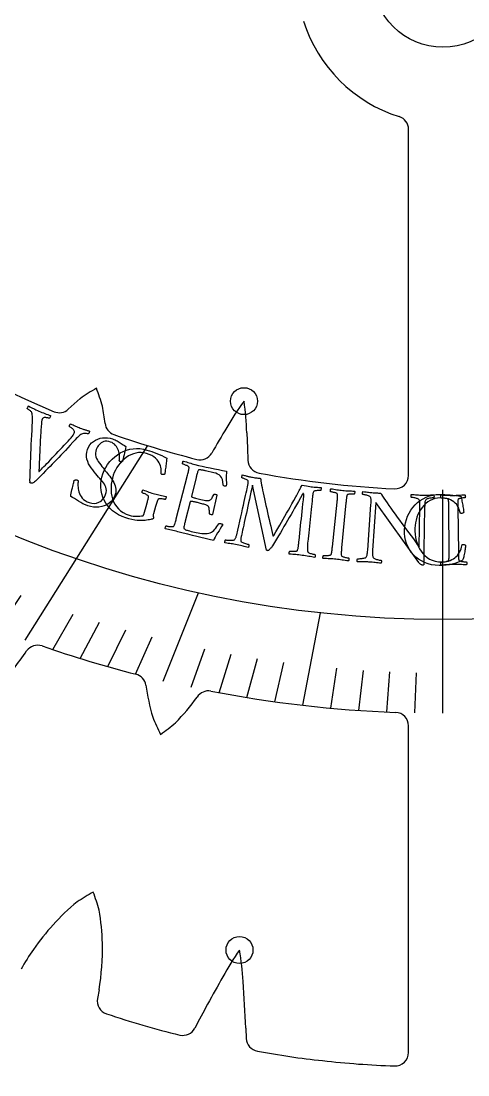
# Model space of a CAD drawing. Header units: millimetres. Extents: x -31.9 to 31.9, y -31.9 to 31.9.
# Drawn here: x -7.83 to 0.46, y -20.39 to -0.81 of the extents above; entities that cross this region are included whole.
import ezdxf

# ---------------------------------------------------------------- set-up
doc = ezdxf.new("R2010")
doc.units = ezdxf.units.MM
for name, color, linetype in [('CUT_INNER', 6, 'Continuous'), ('CUT_OUTER', 1, 'Continuous'), ('ENGRAVE', 7, 'Continuous'), ('ENGRAVE_FINE', 8, 'Continuous'), ('TEXT', 5, 'Continuous')]:
    doc.layers.add(name, color=color, linetype=linetype)

msp = doc.modelspace()

# ---------------------------------------------------------------- linework, layer by layer
at = {"layer": 'CUT_INNER'}
for points in [[(-0.638, -9.2503), (-0.638, -2.825)], [(-6.9543, -8.0223), (-6.7345, -7.8244), (-6.7304, -7.8209)], [(-3.6413, -8.4575), (-3.6284, -8.7451), (-3.6199, -8.9696)], [(-0.638, -19.9685), (-0.638, -13.9015)], [(-6.3832, -18.8082), (-6.4136, -18.9655)], [(-3.6588, -19.5151), (-3.651, -19.7073)]]:
    msp.add_lwpolyline(points, dxfattribs=at)
msp.add_circle((0, 0), 1.3, dxfattribs=at)
for centre, radius, start, end in [((-0.0001, 0), 30.3049, 123.70776, 268.30801), ((-0.0004, 9.1152), 18.6368, 191.05659, 247.21488), ((-0.0011, -0.0011), 2.7099, 197.42252, 252.57748), ((-0.888, -2.825), 0.25, 360, 72.42187), ((-4.4413, -11.1309), 4.0245, 119.64968, 124.66703), ((-9.6532, -8.8948), 3.4592, 15.54772, 21.38557), ((-7.1216, -7.8365), 0.25, 247.32422, 312.00765), ((-9.8738, -8.666), 3.6212, 6.05012, 11.11926), ((0.0327, -10.6587), 4.6521, 143.21193, 150.42937), ((-8.3, -8.5745), 4.6602, 1.43848, 8.66049), ((-6.0243, -8.2568), 0.25, 186.31623, 250.83984), ((28.068, -27.5755), 37.3944, 149.08374, 149.92586), ((-0.0251, 9.0317), 18.5498, 250.86266, 255.81835), ((-4.5082, -8.7104), 0.25, 255.76172, 329.72782), ((-3.3699, -8.9602), 0.2502, 182.16485, 260.63845), ((-0.0012, 9.1076), 18.6292, 259.45464, 267.23618), ((-0.888, -9.2503), 0.25, 267.36328, 360), ((-37.4384, 8.4794), 36.3774, 323.45251, 324.75988), ((-7.5237, -12.6553), 0.25, 70.84804, 144.60235), ((-0.0243, 9.0347), 22.6999, 250.92784, 255.52875), ((-5.7598, -13.1869), 0.25, 9.64012, 75.41016), ((-1.7343, -12.6488), 3.8115, 187.48148, 196.61562), ((-4.3534, -13.5038), 0.2502, 79.2922, 147.35857), ((-0.0023, 9.1002), 22.7688, 259.10235, 267.79582), ((-7.7039, -11.132), 3.8551, 315.28467, 324.53388), ((-0.888, -13.9015), 0.25, 360, 87.71484), ((-2.1609, -12.4893), 3.4592, 201.17272, 207.01057), ((-7.5669, -10.7748), 4.0245, 305.27468, 310.29203), ((-4.5406, -20.5096), 4.0245, 118.9982, 124.01554), ((-9.7268, -18.2143), 3.4592, 14.89624, 20.73409), ((-4.369, -20.1653), 3.8497, 129.00605, 138.14342), ((-10.1785, -18.0154), 3.857, 1.06685, 10.31163), ((-3.7784, -20.7172), 4.6578, 137.9342, 145.12254), ((-11.0299, -18.0459), 4.7088, 350.68374, 1.24474), ((-4.5606, -20.211), 3.7269, 144.6302, 151.33188), ((0.0122, -20.7633), 4.6504, 144.56061, 151.78065), ((-8.3676, -18.877), 4.6619, 2.78975, 10.00918), ((30.099, -37.9482), 39.2978, 150.44518, 151.29104), ((-38.5738, -21.1988), 34.9556, 2.76074, 4.18116), ((-6.1681, -19.0129), 0.25, 169.07056, 252.20339), ((14.3034, -29.3388), 21.3084, 151.1928, 152.55473), ((-1.1176, -4.0992), 15.9956, 251.30558, 256.3846), ((-4.828, -19.4014), 0.25, 257.28814, 332.26072), ((-3.4012, -19.6972), 0.25, 182.31555, 259.83051), ((-0.8361, -6.2568), 13.933, 259.20636, 264.23565), ((-0.439, -4.9332), 15.292, 263.25317, 268.27571), ((-0.888, -19.9685), 0.25, 267.45763, 0)]:
    msp.add_arc(centre, radius, start, end, dxfattribs=at)
at = {"layer": 'CUT_OUTER'}
msp.add_circle((0, -0.0001), 31.9, dxfattribs=at)
at = {"layer": 'ENGRAVE'}
for points in [[(-7.7541, -12.3087), (-5.4795, -8.698)], [(0, -13.6687), (0, -9.5217)], [(-5.1905, -13.0697), (-4.5399, -11.4314)], [(-2.6012, -13.5198), (-2.2711, -11.8041)]]:
    msp.add_lwpolyline(points, dxfattribs=at)
for centre, radius in [((0, 9.1156), 21.0426), ((-3.6927, -7.872), 0.25), ((-3.7765, -18.066), 0.25)]:
    msp.add_circle(centre, radius, dxfattribs=at)
at = {"layer": 'ENGRAVE_FINE'}
for points in [[(-8.2622, -12.1179), (-7.8302, -11.4843)], [(-7.2442, -12.4864), (-6.8615, -11.8269)], [(-6.7328, -12.6513), (-6.3755, -11.9799)], [(-6.2199, -12.8033), (-5.8884, -12.121)], [(-5.7058, -12.9427), (-5.4005, -12.2503)], [(-4.6742, -13.1841), (-4.4224, -12.474)], [(-4.157, -13.2863), (-3.9324, -12.5686)], [(-3.639, -13.3763), (-3.4419, -12.6518)], [(-3.1204, -13.4541), (-2.951, -12.7238)], [(-2.0815, -13.5735), (-1.9681, -12.8342)], [(-1.5614, -13.6152), (-1.4763, -12.8728)], [(-1.0411, -13.6449), (-0.9843, -12.9003)], [(-0.5206, -13.6628), (-0.4922, -12.9168)]]:
    msp.add_lwpolyline(points, dxfattribs=at)
at = {"layer": 'TEXT'}
for points in [[(-7.4997, -8.0565), (-7.4718, -8.0684), (-7.4441, -8.0798), (-7.4167, -8.0906), (-7.3896, -8.1008), (-7.3628, -8.1108), (-7.3362, -8.1207), (-7.3099, -8.1306), (-7.2838, -8.1404), (-7.2843, -8.1456), (-7.286, -8.1523), (-7.289, -8.1605), (-7.2933, -8.1702), (-7.298, -8.1793), (-7.3022, -8.1858), (-7.306, -8.1896), (-7.3092, -8.1907), (-7.314, -8.189), (-7.3214, -8.1869), (-7.3314, -8.1844), (-7.3439, -8.1815), (-7.3577, -8.1789), (-7.3716, -8.1773), (-7.3855, -8.1768), (-7.3995, -8.1774), (-7.4125, -8.18), (-7.4233, -8.1855), (-7.4321, -8.1939), (-7.4387, -8.2054), (-7.4447, -8.2249), (-7.4501, -8.254), (-7.4548, -8.2926), (-7.4589, -8.3408), (-7.4605, -8.3661), (-7.4623, -8.3952), (-7.4643, -8.4282), (-7.4664, -8.4652), (-7.4687, -8.505), (-7.4711, -8.5468), (-7.4736, -8.5906), (-7.4761, -8.6364), (-7.4787, -8.6833), (-7.481, -8.7301), (-7.4832, -8.7771), (-7.4852, -8.8241), (-7.487, -8.8702), (-7.4888, -8.9144), (-7.4906, -8.9567), (-7.4923, -8.9971), (-7.4939, -9.0348), (-7.4954, -9.0689), (-7.4967, -9.0994), (-7.4978, -9.1262), (-7.4987, -9.1484), (-7.4992, -9.1649), (-7.4995, -9.1757), (-7.4995, -9.1808), (-7.494, -9.1757), (-7.4842, -9.1662), (-7.4703, -9.1523), (-7.4521, -9.1341), (-7.4304, -9.1122), (-7.4062, -9.0875), (-7.3794, -9.0599), (-7.3499, -9.0294), (-7.3184, -8.9966), (-7.2854, -8.9622), (-7.2508, -8.926), (-7.2147, -8.8881), (-7.1778, -8.8492), (-7.1407, -8.8099), (-7.1034, -8.7703), (-7.066, -8.7303), (-7.0291, -8.6907), (-6.9934, -8.6522), (-6.9589, -8.6148), (-6.9256, -8.5785), (-6.9132, -8.5648), (-6.901, -8.5504), (-6.8892, -8.5354), (-6.8776, -8.5197), (-6.867, -8.5042), (-6.8581, -8.4896), (-6.8509, -8.476), (-6.8453, -8.4634), (-6.8414, -8.4488), (-6.8412, -8.4349), (-6.8447, -8.4216), (-6.852, -8.4091), (-6.8616, -8.3974), (-6.8721, -8.3867), (-6.8835, -8.3769), (-6.8958, -8.3682), (-6.9076, -8.3607), (-6.9175, -8.3547), (-6.9256, -8.3503), (-6.9319, -8.3474), (-6.9338, -8.3432), (-6.934, -8.3371), (-6.9324, -8.3292), (-6.929, -8.3194), (-6.9247, -8.3097), (-6.9201, -8.3022), (-6.9154, -8.2967), (-6.9104, -8.2933), (-6.8872, -8.3037), (-6.8646, -8.3139), (-6.8427, -8.3239), (-6.8215, -8.3337), (-6.8003, -8.3434), (-6.7782, -8.353), (-6.7553, -8.3625), (-6.7316, -8.3718), (-6.7121, -8.3793), (-6.6947, -8.3857), (-6.6794, -8.3913), (-6.6661, -8.3959), (-6.6539, -8.3999), (-6.6417, -8.4038), (-6.6296, -8.4075), (-6.6176, -8.411), (-6.6049, -8.4147), (-6.5909, -8.4189), (-6.5756, -8.4236), (-6.5589, -8.4288), (-6.5592, -8.434), (-6.5609, -8.4409), (-6.5639, -8.4494), (-6.5684, -8.4595), (-6.5731, -8.469), (-6.5769, -8.4756), (-6.58, -8.4793), (-6.5822, -8.4801), (-6.5895, -8.478), (-6.6008, -8.4758), (-6.616, -8.4734), (-6.6351, -8.4709), (-6.6557, -8.4698), (-6.6752, -8.4718), (-6.6938, -8.4768), (-6.7113, -8.4849), (-6.7245, -8.4934), (-6.7408, -8.5062), (-6.7602, -8.5232), (-6.7826, -8.5446), (-6.8062, -8.568), (-6.8288, -8.5911), (-6.8504, -8.6139), (-6.871, -8.6364), (-6.9188, -8.6885), (-6.9647, -8.7383), (-7.0087, -8.7858), (-7.0509, -8.8312), (-7.0918, -8.8749), (-7.1322, -8.9177), (-7.1721, -8.9596), (-7.2116, -9.0007), (-7.2511, -9.0416), (-7.2916, -9.0832), (-7.3328, -9.1256), (-7.3749, -9.1687), (-7.4187, -9.2132), (-7.4651, -9.2599), (-7.5143, -9.3086), (-7.5661, -9.3595), (-7.5805, -9.3726), (-7.5941, -9.3828), (-7.6069, -9.39), (-7.619, -9.3942), (-7.6304, -9.3962), (-7.6412, -9.3965), (-7.6515, -9.3951), (-7.6612, -9.392), (-7.6636, -9.3901), (-7.6651, -9.3868), (-7.6658, -9.3821), (-7.6656, -9.376), (-7.6652, -9.3696), (-7.6651, -9.364), (-7.6653, -9.3593), (-7.6659, -9.3553), (-7.6634, -9.2633), (-7.6607, -9.1746), (-7.6579, -9.0889), (-7.6548, -9.0064), (-7.6516, -8.9252), (-7.6481, -8.8433), (-7.6444, -8.7609), (-7.6405, -8.6777), (-7.6363, -8.5922), (-7.632, -8.5022), (-7.6275, -8.4079), (-7.6228, -8.3093), (-7.6211, -8.279), (-7.62, -8.2503), (-7.6192, -8.2229), (-7.619, -8.197), (-7.6194, -8.1721), (-7.6208, -8.1479), (-7.6231, -8.1244), (-7.6264, -8.1016), (-7.6286, -8.0923), (-7.6328, -8.0828), (-7.6391, -8.0733), (-7.6474, -8.0637), (-7.6569, -8.0544), (-7.6665, -8.0459), (-7.6763, -8.038), (-7.6864, -8.0309), (-7.6959, -8.0247), (-7.7042, -8.0196), (-7.7112, -8.0156), (-7.7171, -8.0127), (-7.7172, -8.0108), (-7.7156, -8.006), (-7.7125, -7.9981), (-7.7077, -7.9872), (-7.7027, -7.9764), (-7.6987, -7.9685), (-7.6958, -7.9635), (-7.694, -7.9615), (-7.666, -7.9752), (-7.6406, -7.9879), (-7.6177, -7.9996), (-7.5974, -8.0102), (-7.577, -8.0207), (-7.5539, -8.0319), (-7.5281, -8.0438), (-7.4997, -8.0565)], [(-6.1353, -8.5729), (-6.1086, -8.5826), (-6.0846, -8.5922), (-6.0632, -8.6019), (-6.0445, -8.6116), (-6.027, -8.6215), (-6.0095, -8.6322), (-5.992, -8.6434), (-5.9745, -8.6554), (-5.9557, -8.6683), (-5.9348, -8.6824), (-5.9116, -8.6978), (-5.8861, -8.7144), (-5.893, -8.7526), (-5.9006, -8.7913), (-5.9089, -8.8303), (-5.918, -8.8697), (-5.927, -8.9069), (-5.9349, -8.9389), (-5.9418, -8.9659), (-5.9477, -8.9878), (-5.9493, -8.9922), (-5.9527, -8.9954), (-5.9581, -8.9973), (-5.9653, -8.9978), (-5.973, -8.9976), (-5.9799, -8.997), (-5.9859, -8.996), (-5.9909, -8.9947), (-5.9969, -8.9922), (-6.0018, -8.9889), (-6.0058, -8.985), (-6.0087, -8.9803), (-6.0056, -8.9615), (-6.0038, -8.9407), (-6.0033, -8.9179), (-6.0042, -8.893), (-6.0067, -8.867), (-6.0111, -8.841), (-6.0173, -8.8148), (-6.0253, -8.7886), (-6.0354, -8.7629), (-6.0476, -8.7384), (-6.0619, -8.7152), (-6.0784, -8.6933), (-6.0973, -8.6733), (-6.1188, -8.6563), (-6.1429, -8.6422), (-6.1697, -8.631), (-6.2047, -8.6211), (-6.2372, -8.6165), (-6.2674, -8.6171), (-6.2951, -8.6231), (-6.3205, -8.6333), (-6.3437, -8.6463), (-6.3646, -8.6623), (-6.3833, -8.6812), (-6.3997, -8.7018), (-6.4137, -8.723), (-6.4254, -8.7448), (-6.4347, -8.7671), (-6.4451, -8.8033), (-6.4496, -8.838), (-6.4483, -8.8714), (-6.4412, -8.9034), (-6.4296, -8.9344), (-6.4148, -8.965), (-6.397, -8.995), (-6.3761, -9.0244), (-6.3535, -9.0537), (-6.3308, -9.0833), (-6.308, -9.1131), (-6.2851, -9.1432), (-6.2671, -9.1656), (-6.2482, -9.1892), (-6.2283, -9.2139), (-6.2074, -9.2396), (-6.1864, -9.2663), (-6.1661, -9.2938), (-6.1465, -9.322), (-6.1276, -9.351), (-6.1105, -9.3808), (-6.0962, -9.4113), (-6.0848, -9.4426), (-6.0761, -9.4747), (-6.0711, -9.5074), (-6.0707, -9.5405), (-6.075, -9.5742), (-6.0838, -9.6083), (-6.1033, -9.6562), (-6.1289, -9.6989), (-6.1607, -9.7362), (-6.1987, -9.7681), (-6.2412, -9.7945), (-6.2865, -9.8152), (-6.3346, -9.8301), (-6.3854, -9.8393), (-6.4374, -9.8425), (-6.4889, -9.8399), (-6.54, -9.8313), (-6.5905, -9.8167), (-6.637, -9.799), (-6.6816, -9.7789), (-6.7245, -9.7564), (-6.7654, -9.7315), (-6.8045, -9.7062), (-6.8415, -9.6827), (-6.8765, -9.6608), (-6.9096, -9.6406), (-6.9049, -9.6108), (-6.8995, -9.5802), (-6.8934, -9.5488), (-6.8865, -9.5165), (-6.8794, -9.4849), (-6.8725, -9.4554), (-6.8659, -9.4279), (-6.8594, -9.4025), (-6.8536, -9.3804), (-6.8488, -9.3631), (-6.8451, -9.3504), (-6.8425, -9.3424), (-6.836, -9.3397), (-6.8292, -9.3374), (-6.8222, -9.3357), (-6.8149, -9.3344), (-6.8077, -9.3338), (-6.8006, -9.3341), (-6.7938, -9.3352), (-6.7871, -9.3372), (-6.7798, -9.3411), (-6.775, -9.3465), (-6.7725, -9.3534), (-6.7726, -9.3618), (-6.7742, -9.3775), (-6.7753, -9.3963), (-6.7757, -9.4181), (-6.7755, -9.443), (-6.7739, -9.4699), (-6.7703, -9.498), (-6.7646, -9.5272), (-6.7569, -9.5575), (-6.7464, -9.5879), (-6.7325, -9.6172), (-6.7153, -9.6455), (-6.6946, -9.6727), (-6.6697, -9.6978), (-6.6397, -9.72), (-6.6048, -9.7393), (-6.5649, -9.7555), (-6.5198, -9.767), (-6.4749, -9.7699), (-6.4305, -9.7642), (-6.3864, -9.75), (-6.3458, -9.7269), (-6.3117, -9.695), (-6.284, -9.6541), (-6.2626, -9.6043), (-6.2525, -9.5666), (-6.2482, -9.5319), (-6.2497, -9.4999), (-6.257, -9.4707), (-6.2687, -9.4432), (-6.2835, -9.4162), (-6.3012, -9.3898), (-6.322, -9.3639), (-6.3448, -9.3378), (-6.3683, -9.3108), (-6.3927, -9.283), (-6.4179, -9.2543), (-6.4454, -9.2207), (-6.4729, -9.1857), (-6.5006, -9.1495), (-6.5284, -9.112), (-6.5542, -9.0732), (-6.5763, -9.0331), (-6.5945, -8.9919), (-6.6089, -8.9494), (-6.6176, -8.906), (-6.619, -8.8618), (-6.613, -8.8169), (-6.5996, -8.7711), (-6.579, -8.7249), (-6.5533, -8.6842), (-6.5227, -8.6489), (-6.487, -8.6191), (-6.4477, -8.5946), (-6.4064, -8.5755), (-6.3628, -8.5618), (-6.3171, -8.5535), (-6.2707, -8.5505), (-6.2249, -8.5527), (-6.1798, -8.5602), (-6.1353, -8.5729)], [(-5.4979, -9.7845), (-5.497, -9.7816), (-5.4962, -9.7787), (-5.4953, -9.7758), (-5.4945, -9.7729), (-5.4937, -9.77), (-5.4928, -9.7671), (-5.492, -9.7642), (-5.4911, -9.7613), (-5.486, -9.7434), (-5.4812, -9.7263), (-5.4768, -9.7101), (-5.4728, -9.6946), (-5.4694, -9.6801), (-5.467, -9.6667), (-5.4656, -9.6545), (-5.4652, -9.6435), (-5.4661, -9.6373), (-5.4705, -9.6307), (-5.4783, -9.6238), (-5.4895, -9.6165), (-5.5026, -9.6093), (-5.516, -9.6025), (-5.5298, -9.596), (-5.544, -9.59), (-5.5573, -9.5847), (-5.5684, -9.5804), (-5.5774, -9.5771), (-5.5842, -9.5749), (-5.5854, -9.5696), (-5.5855, -9.563), (-5.5847, -9.5551), (-5.5828, -9.546), (-5.5801, -9.5371), (-5.5767, -9.53), (-5.5727, -9.5247), (-5.5681, -9.5211), (-5.5401, -9.5306), (-5.5126, -9.5402), (-5.4857, -9.5498), (-5.4593, -9.5595), (-5.4331, -9.569), (-5.4067, -9.5779), (-5.3802, -9.5864), (-5.3536, -9.5943), (-5.3262, -9.6018), (-5.2995, -9.6086), (-5.2736, -9.6146), (-5.2483, -9.6199), (-5.2228, -9.6251), (-5.1964, -9.6307), (-5.1689, -9.6369), (-5.1404, -9.6435), (-5.1384, -9.649), (-5.1378, -9.6557), (-5.1388, -9.6635), (-5.1412, -9.6725), (-5.1444, -9.6812), (-5.1478, -9.6883), (-5.1514, -9.6938), (-5.1553, -9.6977), (-5.1622, -9.696), (-5.1713, -9.6941), (-5.1827, -9.6919), (-5.1964, -9.6895), (-5.211, -9.6873), (-5.2253, -9.6857), (-5.2393, -9.6847), (-5.2529, -9.6843), (-5.265, -9.6848), (-5.2748, -9.6867), (-5.282, -9.69), (-5.2868, -9.6945), (-5.2937, -9.706), (-5.3003, -9.7194), (-5.3065, -9.7347), (-5.3123, -9.752), (-5.318, -9.7706), (-5.3238, -9.7899), (-5.3296, -9.81), (-5.3356, -9.8309), (-5.3731, -9.9642), (-5.3766, -9.9788), (-5.3783, -9.9919), (-5.3782, -10.0034), (-5.3764, -10.0133), (-5.3743, -10.0222), (-5.3734, -10.0308), (-5.3737, -10.039), (-5.3753, -10.0469), (-5.3767, -10.0506), (-5.3788, -10.0538), (-5.3815, -10.0565), (-5.385, -10.0588), (-5.3901, -10.061), (-5.3979, -10.0635), (-5.4085, -10.0663), (-5.4217, -10.0693), (-5.4461, -10.074), (-5.4722, -10.0784), (-5.5, -10.0826), (-5.5294, -10.0866), (-5.5613, -10.0894), (-5.5964, -10.0902), (-5.6346, -10.0889), (-5.676, -10.0856), (-5.7215, -10.0794), (-5.7722, -10.0695), (-5.8281, -10.0557), (-5.8891, -10.0381), (-5.9571, -10.0137), (-6.0201, -9.984), (-6.0781, -9.9488), (-6.131, -9.9083), (-6.1786, -9.8635), (-6.2205, -9.8154), (-6.2567, -9.7639), (-6.2872, -9.7092), (-6.3118, -9.6522), (-6.3304, -9.5936), (-6.343, -9.5336), (-6.3497, -9.4721), (-6.3502, -9.41), (-6.3444, -9.348), (-6.3324, -9.2861), (-6.3142, -9.2244), (-6.2892, -9.1609), (-6.2592, -9.1014), (-6.2242, -9.0459), (-6.1844, -8.9942), (-6.1405, -8.9468), (-6.0933, -8.9041), (-6.0429, -8.866), (-5.9893, -8.8324), (-5.933, -8.8041), (-5.8748, -8.7818), (-5.8146, -8.7654), (-5.7522, -8.7549), (-5.6887, -8.7508), (-5.6245, -8.7537), (-5.5598, -8.7635), (-5.4944, -8.7802), (-5.4501, -8.7943), (-5.4051, -8.8095), (-5.3593, -8.8259), (-5.3127, -8.8434), (-5.2658, -8.8624), (-5.219, -8.8834), (-5.1724, -8.9062), (-5.1259, -8.931), (-5.1262, -8.9335), (-5.1271, -8.9413), (-5.1286, -8.9543), (-5.1307, -8.9724), (-5.1332, -8.9939), (-5.1362, -9.0172), (-5.1394, -9.0422), (-5.143, -9.069), (-5.1467, -9.096), (-5.1502, -9.1217), (-5.1534, -9.1462), (-5.1563, -9.1695), (-5.159, -9.1898), (-5.1612, -9.2054), (-5.1629, -9.2163), (-5.1642, -9.2225), (-5.1653, -9.2264), (-5.1683, -9.2297), (-5.1731, -9.2325), (-5.1798, -9.2348), (-5.1875, -9.2363), (-5.195, -9.2367), (-5.2026, -9.2362), (-5.2101, -9.2345), (-5.2163, -9.2324), (-5.2219, -9.2296), (-5.2267, -9.2263), (-5.2309, -9.2224), (-5.23, -9.2096), (-5.2295, -9.1935), (-5.2295, -9.1742), (-5.2299, -9.1517), (-5.2319, -9.1269), (-5.2365, -9.1007), (-5.2437, -9.0734), (-5.2535, -9.0447), (-5.2669, -9.0157), (-5.2848, -8.9873), (-5.3071, -8.9595), (-5.334, -8.9323), (-5.3665, -8.9066), (-5.4056, -8.8835), (-5.4515, -8.8628), (-5.504, -8.8444), (-5.5533, -8.8325), (-5.6021, -8.827), (-5.6504, -8.8279), (-5.6983, -8.8353), (-5.7454, -8.8484), (-5.7909, -8.8663), (-5.835, -8.8891), (-5.8776, -8.9168), (-5.9182, -8.9485), (-5.9561, -8.9834), (-5.9914, -9.0216), (-6.024, -9.063), (-6.0534, -9.1067), (-6.079, -9.1518), (-6.1009, -9.1982), (-6.119, -9.246), (-6.1351, -9.3007), (-6.1475, -9.356), (-6.156, -9.4122), (-6.1606, -9.469), (-6.1609, -9.5257), (-6.1565, -9.5811), (-6.1473, -9.6353), (-6.1333, -9.6882), (-6.1142, -9.739), (-6.0897, -9.7867), (-6.0598, -9.8313), (-6.0245, -9.8729), (-5.9834, -9.9102), (-5.9362, -9.9424), (-5.8829, -9.9694), (-5.8234, -9.9911), (-5.787, -10.0008), (-5.7519, -10.0072), (-5.7181, -10.0105), (-5.6856, -10.0106), (-5.6547, -10.0087), (-5.6256, -10.0061), (-5.5984, -10.0028), (-5.5729, -9.9988), (-5.568, -9.9979), (-5.564, -9.9964), (-5.5611, -9.9942), (-5.5591, -9.9913), (-5.5576, -9.9879), (-5.5562, -9.984), (-5.5548, -9.9798), (-5.5533, -9.9752)], [(-4.6044, -9.0482), (-4.5387, -9.0644), (-4.4695, -9.0804), (-4.3968, -9.0961), (-4.3206, -9.1116), (-4.2432, -9.1271), (-4.1668, -9.1428), (-4.0915, -9.1586), (-4.0172, -9.1747), (-4.02, -9.2114), (-4.0217, -9.2467), (-4.0224, -9.2807), (-4.022, -9.3134), (-4.0213, -9.3456), (-4.0209, -9.3783), (-4.0208, -9.4114), (-4.021, -9.445), (-4.0275, -9.4481), (-4.0354, -9.4496), (-4.0447, -9.4495), (-4.0554, -9.4478), (-4.0661, -9.4446), (-4.0736, -9.4402), (-4.0778, -9.4348), (-4.0789, -9.4283), (-4.0839, -9.3721), (-4.0943, -9.3257), (-4.11, -9.2892), (-4.131, -9.2625), (-4.1563, -9.2424), (-4.1847, -9.2256), (-4.2164, -9.2122), (-4.2513, -9.2021), (-4.4082, -9.165), (-4.415, -9.1634), (-4.4241, -9.1614), (-4.4356, -9.1589), (-4.4495, -9.156), (-4.4643, -9.1531), (-4.4788, -9.1506), (-4.4929, -9.1487), (-4.5066, -9.1472), (-4.5189, -9.1466), (-4.5285, -9.1474), (-4.5355, -9.1497), (-4.5398, -9.1534), (-4.545, -9.1632), (-4.5498, -9.1747), (-4.5545, -9.1877), (-4.559, -9.2024), (-4.5633, -9.218), (-4.5676, -9.2339), (-4.5718, -9.25), (-4.5759, -9.2664), (-4.5775, -9.2729), (-4.5789, -9.2786), (-4.5802, -9.2836), (-4.5812, -9.2878), (-4.6695, -9.6422), (-4.6688, -9.6462), (-4.6648, -9.6501), (-4.6575, -9.6541), (-4.647, -9.6582), (-4.6344, -9.6622), (-4.621, -9.6661), (-4.6068, -9.67), (-4.5918, -9.6738), (-4.4939, -9.6974), (-4.4621, -9.7048), (-4.4339, -9.7106), (-4.4093, -9.7151), (-4.3883, -9.7182), (-4.3702, -9.7197), (-4.3543, -9.7194), (-4.3408, -9.7173), (-4.3294, -9.7133), (-4.3195, -9.7075), (-4.3101, -9.6998), (-4.3013, -9.6901), (-4.2931, -9.6784), (-4.2848, -9.6646), (-4.2757, -9.6484), (-4.2658, -9.6299), (-4.2551, -9.6089), (-4.2513, -9.6034), (-4.2451, -9.6003), (-4.2364, -9.5996), (-4.2252, -9.6012), (-4.2147, -9.6042), (-4.2062, -9.6081), (-4.1996, -9.6128), (-4.1949, -9.6183), (-4.2756, -9.9786), (-4.2812, -9.981), (-4.2886, -9.9819), (-4.2977, -9.9814), (-4.3086, -9.9795), (-4.319, -9.9762), (-4.3268, -9.9717), (-4.332, -9.966), (-4.3347, -9.9591), (-4.3354, -9.9322), (-4.3363, -9.9091), (-4.3375, -9.89), (-4.339, -9.8748), (-4.3406, -9.8626), (-4.3425, -9.8524), (-4.3446, -9.8442), (-4.3469, -9.838), (-4.3495, -9.833), (-4.3525, -9.8282), (-4.356, -9.8237), (-4.3599, -9.8196), (-4.3655, -9.8145), (-4.3744, -9.8093), (-4.3865, -9.804), (-4.4019, -9.7985), (-4.4194, -9.793), (-4.4378, -9.7876), (-4.457, -9.7821), (-4.4772, -9.7767), (-4.4975, -9.7714), (-4.5173, -9.7664), (-4.5365, -9.7616), (-4.5551, -9.7571), (-4.568, -9.754), (-4.5818, -9.7508), (-4.5965, -9.7476), (-4.6121, -9.7442), (-4.6276, -9.7411), (-4.6421, -9.7384), (-4.6555, -9.7363), (-4.6679, -9.7346), (-4.6785, -9.734), (-4.6864, -9.7349), (-4.6916, -9.7375), (-4.6942, -9.7415), (-4.7843, -10.1037), (-4.7849, -10.1059), (-4.7855, -10.1086), (-4.7863, -10.1118), (-4.7872, -10.1154), (-4.7908, -10.13), (-4.7948, -10.1466), (-4.7991, -10.1652), (-4.8037, -10.1857), (-4.8075, -10.2051), (-4.8094, -10.22), (-4.8092, -10.2305), (-4.8069, -10.2366), (-4.798, -10.2454), (-4.7877, -10.253), (-4.7758, -10.2596), (-4.7626, -10.2652), (-4.7465, -10.2705), (-4.7263, -10.2764), (-4.7018, -10.2829), (-4.6732, -10.29), (-4.58, -10.3122), (-4.5452, -10.3195), (-4.5103, -10.3249), (-4.4752, -10.3285), (-4.4399, -10.3303), (-4.4062, -10.33), (-4.3756, -10.3274), (-4.3482, -10.3225), (-4.3239, -10.3153), (-4.299, -10.3049), (-4.2758, -10.2908), (-4.2546, -10.273), (-4.2351, -10.2517), (-4.2166, -10.2279), (-4.1981, -10.203), (-4.1797, -10.1769), (-4.1613, -10.1496), (-4.157, -10.1452), (-4.1505, -10.1427), (-4.142, -10.1423), (-4.1312, -10.1438), (-4.1152, -10.148), (-4.1024, -10.1531), (-4.0928, -10.1589), (-4.0865, -10.1656), (-4.1091, -10.2025), (-4.1326, -10.2405), (-4.157, -10.2795), (-4.1824, -10.3196), (-4.2066, -10.3589), (-4.2272, -10.3956), (-4.2443, -10.4298), (-4.2579, -10.4613), (-4.3367, -10.4438), (-4.415, -10.4255), (-4.4928, -10.4064), (-4.5703, -10.3867), (-4.65, -10.366), (-4.7346, -10.3443), (-4.8243, -10.3215), (-4.919, -10.2975), (-4.9518, -10.2893), (-4.983, -10.2819), (-5.0126, -10.2753), (-5.0405, -10.2694), (-5.0678, -10.2636), (-5.0955, -10.2573), (-5.1236, -10.2505), (-5.1521, -10.2432), (-5.1542, -10.2377), (-5.1549, -10.231), (-5.1541, -10.2232), (-5.1517, -10.2142), (-5.1486, -10.2054), (-5.1451, -10.1983), (-5.1415, -10.1928), (-5.1376, -10.1889), (-5.1304, -10.1906), (-5.1207, -10.1926), (-5.1083, -10.1949), (-5.0935, -10.1975), (-5.0774, -10.1998), (-5.0616, -10.2014), (-5.0459, -10.2023), (-5.0305, -10.2025), (-5.0168, -10.2018), (-5.0064, -10.2), (-4.9993, -10.197), (-4.9954, -10.193), (-4.9887, -10.1814), (-4.9824, -10.1679), (-4.9765, -10.1524), (-4.971, -10.1351), (-4.9657, -10.1163), (-4.9604, -10.0969), (-4.9549, -10.0766), (-4.9494, -10.0556), (-4.7403, -9.2455), (-4.7349, -9.2244), (-4.7298, -9.2039), (-4.725, -9.1839), (-4.7204, -9.1646), (-4.7166, -9.1463), (-4.7141, -9.1297), (-4.7129, -9.1146), (-4.713, -9.1012), (-4.714, -9.0951), (-4.7185, -9.0889), (-4.7262, -9.0826), (-4.7372, -9.0763), (-4.7502, -9.07), (-4.7635, -9.064), (-4.7773, -9.0582), (-4.7916, -9.0527), (-4.8049, -9.0478), (-4.816, -9.0439), (-4.8249, -9.0409), (-4.8316, -9.039), (-4.8328, -9.0337), (-4.8331, -9.0271), (-4.8325, -9.0193), (-4.8308, -9.0101), (-4.8284, -9.0011), (-4.8253, -8.9939), (-4.8215, -8.9884), (-4.8171, -8.9847), (-4.7898, -8.993), (-4.7627, -9.0014), (-4.7359, -9.0098), (-4.7093, -9.0182), (-4.6829, -9.0264), (-4.6566, -9.0342), (-4.6304, -9.0414), (-4.6044, -9.0482)], [(-3.5364, -9.286), (-3.5135, -9.2902), (-3.4921, -9.2937), (-3.4719, -9.2966), (-3.4531, -9.2988), (-3.4353, -9.3006), (-3.4183, -9.3025), (-3.402, -9.3043), (-3.3864, -9.3061), (-3.3834, -9.3287), (-3.3789, -9.3569), (-3.3728, -9.3908), (-3.3652, -9.4303), (-3.3563, -9.4745), (-3.3466, -9.5226), (-3.3359, -9.5745), (-3.3244, -9.6302), (-3.3121, -9.6888), (-3.2991, -9.7491), (-3.2853, -9.8111), (-3.2709, -9.8749), (-3.2561, -9.9394), (-3.2414, -10.0038), (-3.2267, -10.0681), (-3.2121, -10.1321), (-3.1978, -10.195), (-3.1839, -10.2555), (-3.1706, -10.3138), (-3.1578, -10.3698), (-3.1568, -10.3718), (-3.1553, -10.3733), (-3.1531, -10.3744), (-3.1504, -10.3751), (-3.1476, -10.375), (-3.1452, -10.3739), (-3.143, -10.3717), (-3.1412, -10.3684), (-3.1017, -10.3014), (-3.0644, -10.2377), (-3.0294, -10.1773), (-2.9965, -10.1202), (-2.9647, -10.0647), (-2.933, -10.0092), (-2.9012, -9.9536), (-2.8695, -9.8981), (-2.8371, -9.841), (-2.8032, -9.7809), (-2.768, -9.7178), (-2.7315, -9.6518), (-2.7194, -9.6297), (-2.7069, -9.6067), (-2.694, -9.5827), (-2.6808, -9.5577), (-2.6679, -9.5331), (-2.656, -9.5101), (-2.6451, -9.4887), (-2.6352, -9.469), (-2.6269, -9.4524), (-2.621, -9.4406), (-2.6174, -9.4335), (-2.6163, -9.4311), (-2.5741, -9.4397), (-2.5359, -9.4468), (-2.5016, -9.4526), (-2.4712, -9.4571), (-2.4457, -9.4603), (-2.4187, -9.4635), (-2.3901, -9.4665), (-2.3599, -9.4695), (-2.3307, -9.4722), (-2.3049, -9.4744), (-2.2825, -9.4761), (-2.2636, -9.4774), (-2.2631, -9.4809), (-2.2629, -9.4871), (-2.263, -9.4961), (-2.2634, -9.5078), (-2.264, -9.5192), (-2.2644, -9.5274), (-2.2646, -9.5323), (-2.2647, -9.5339), (-2.2724, -9.5332), (-2.2822, -9.5328), (-2.294, -9.5326), (-2.308, -9.5326), (-2.3229, -9.5331), (-2.3374, -9.534), (-2.3517, -9.5355), (-2.3657, -9.5375), (-2.3782, -9.5401), (-2.3882, -9.5433), (-2.3956, -9.547), (-2.4004, -9.5513), (-2.4039, -9.5584), (-2.4072, -9.5666), (-2.4101, -9.5759), (-2.4126, -9.5862), (-2.4148, -9.5967), (-2.4167, -9.6069), (-2.4183, -9.6165), (-2.4196, -9.6257), (-2.4223, -9.6539), (-2.4258, -9.6887), (-2.4302, -9.7298), (-2.4353, -9.7775), (-2.441, -9.8299), (-2.447, -9.8855), (-2.4533, -9.9441), (-2.4598, -10.006), (-2.4664, -10.0692), (-2.473, -10.132), (-2.4795, -10.1944), (-2.486, -10.2565), (-2.4923, -10.3166), (-2.4982, -10.3733), (-2.5038, -10.4264), (-2.5091, -10.4761), (-2.5115, -10.5037), (-2.5135, -10.5306), (-2.5152, -10.5568), (-2.5166, -10.5823), (-2.517, -10.6066), (-2.5159, -10.6289), (-2.5132, -10.6495), (-2.5091, -10.6682), (-2.5054, -10.6753), (-2.4985, -10.682), (-2.4885, -10.6881), (-2.4753, -10.6937), (-2.4605, -10.6989), (-2.4455, -10.7035), (-2.4303, -10.7076), (-2.4148, -10.7113), (-2.4008, -10.7143), (-2.3896, -10.7166), (-2.3812, -10.7182), (-2.3757, -10.7191), (-2.3731, -10.7268), (-2.3717, -10.7349), (-2.3715, -10.7436), (-2.3726, -10.7528), (-2.3741, -10.7612), (-2.3756, -10.7678), (-2.377, -10.7725), (-2.3783, -10.7753), (-2.4074, -10.7699), (-2.436, -10.7646), (-2.4643, -10.7594), (-2.4922, -10.7543), (-2.5205, -10.7494), (-2.5499, -10.7447), (-2.5806, -10.7402), (-2.6124, -10.7358), (-2.6458, -10.7316), (-2.6769, -10.728), (-2.7057, -10.725), (-2.7324, -10.7227), (-2.7591, -10.7206), (-2.788, -10.7183), (-2.8193, -10.7157), (-2.8528, -10.7128), (-2.8534, -10.7097), (-2.8537, -10.7046), (-2.8537, -10.6975), (-2.8535, -10.6884), (-2.8526, -10.6789), (-2.8509, -10.6705), (-2.8483, -10.6633), (-2.8448, -10.6572), (-2.8379, -10.658), (-2.8291, -10.6587), (-2.8185, -10.6593), (-2.8061, -10.6597), (-2.7927, -10.66), (-2.7793, -10.66), (-2.7659, -10.6597), (-2.7524, -10.6592), (-2.7398, -10.6583), (-2.729, -10.6571), (-2.7199, -10.6555), (-2.7126, -10.6535), (-2.7073, -10.6498), (-2.7024, -10.6433), (-2.6979, -10.6339), (-2.6938, -10.6217), (-2.6902, -10.6085), (-2.6873, -10.5962), (-2.685, -10.5849), (-2.6833, -10.5745), (-2.6818, -10.5627), (-2.6804, -10.5493), (-2.679, -10.5343), (-2.6776, -10.5175), (-2.6762, -10.5008), (-2.6748, -10.4858), (-2.6733, -10.4724), (-2.6719, -10.4606), (-2.6643, -10.3904), (-2.6569, -10.3216), (-2.6497, -10.2542), (-2.6427, -10.1881), (-2.6357, -10.1224), (-2.6286, -10.0559), (-2.6213, -9.9887), (-2.614, -9.9207), (-2.6065, -9.851), (-2.5989, -9.7787), (-2.5912, -9.7037), (-2.5833, -9.6261), (-2.583, -9.6225), (-2.5831, -9.6176), (-2.5835, -9.6113), (-2.5841, -9.6037), (-2.5854, -9.5965), (-2.5877, -9.5911), (-2.591, -9.5876), (-2.5953, -9.586), (-2.5974, -9.5866), (-2.6001, -9.5889), (-2.6032, -9.5929), (-2.6068, -9.5986), (-2.6452, -9.6678), (-2.6824, -9.7343), (-2.7182, -9.7983), (-2.7528, -9.8595), (-2.7866, -9.9189), (-2.8199, -9.9772), (-2.8529, -10.0344), (-2.8855, -10.0904), (-2.9181, -10.1462), (-2.951, -10.2023), (-2.9842, -10.2589), (-3.0178, -10.3158), (-3.0523, -10.3741), (-3.0882, -10.4346), (-3.1254, -10.4972), (-3.1642, -10.5619), (-3.1676, -10.5664), (-3.1726, -10.5727), (-3.1792, -10.5808), (-3.1874, -10.5907), (-3.1964, -10.6012), (-3.2054, -10.6114), (-3.2146, -10.6211), (-3.2238, -10.6305), (-3.2327, -10.6385), (-3.2408, -10.6442), (-3.2482, -10.6477), (-3.2548, -10.6488), (-3.2573, -10.649), (-3.2604, -10.6484), (-3.2642, -10.6469), (-3.2686, -10.6445), (-3.2694, -10.6435), (-3.2703, -10.6427), (-3.2713, -10.6421), (-3.2723, -10.6418), (-3.5371, -9.433), (-3.5503, -9.4963), (-3.5639, -9.5606), (-3.578, -9.6259), (-3.5925, -9.6921), (-3.6071, -9.7582), (-3.6213, -9.8234), (-3.6353, -9.8877), (-3.649, -9.9509), (-3.6622, -10.0122), (-3.6749, -10.0703), (-3.687, -10.1254), (-3.6985, -10.1774), (-3.7092, -10.2254), (-3.7188, -10.2685), (-3.7273, -10.3067), (-3.7348, -10.34), (-3.741, -10.3674), (-3.7455, -10.3878), (-3.7485, -10.4012), (-3.7498, -10.4077), (-3.7511, -10.4148), (-3.7521, -10.4223), (-3.753, -10.4302), (-3.7537, -10.4386), (-3.7541, -10.4469), (-3.7542, -10.4546), (-3.7539, -10.4617), (-3.7532, -10.4683), (-3.7496, -10.4758), (-3.7423, -10.4832), (-3.7312, -10.4905), (-3.7163, -10.4978), (-3.6994, -10.5048), (-3.6823, -10.5111), (-3.6649, -10.5169), (-3.6472, -10.522), (-3.6312, -10.5263), (-3.6185, -10.5296), (-3.6094, -10.5319), (-3.6036, -10.5331), (-3.6011, -10.5385), (-3.6002, -10.5455), (-3.6008, -10.5539), (-3.603, -10.5638), (-3.6058, -10.5734), (-3.6082, -10.5807), (-3.6102, -10.5858), (-3.6118, -10.5887), (-3.6396, -10.5816), (-3.6654, -10.575), (-3.6892, -10.5688), (-3.711, -10.5631), (-3.7332, -10.5576), (-3.7583, -10.5519), (-3.7862, -10.5459), (-3.8169, -10.5398), (-3.8496, -10.5336), (-3.8797, -10.5283), (-3.9071, -10.5238), (-3.9318, -10.5202), (-3.9565, -10.5168), (-3.984, -10.513), (-4.0143, -10.5087), (-4.0474, -10.5039), (-4.0478, -10.5007), (-4.0478, -10.4956), (-4.0474, -10.4885), (-4.0465, -10.4795), (-4.0451, -10.47), (-4.0429, -10.4618), (-4.0399, -10.4547), (-4.036, -10.4489), (-4.0286, -10.4501), (-4.0181, -10.4515), (-4.0047, -10.453), (-3.9883, -10.4545), (-3.9704, -10.4559), (-3.9526, -10.4567), (-3.9348, -10.4569), (-3.917, -10.4567), (-3.9008, -10.4556), (-3.8877, -10.4533), (-3.8778, -10.4499), (-3.8711, -10.4453), (-3.8628, -10.4366), (-3.8556, -10.4272), (-3.8496, -10.4172), (-3.8448, -10.4066), (-3.8406, -10.3951), (-3.8364, -10.3824), (-3.8323, -10.3686), (-3.8282, -10.3536), (-3.8084, -10.2684), (-3.7891, -10.1849), (-3.7703, -10.1031), (-3.752, -10.023), (-3.7344, -9.9457), (-3.718, -9.8724), (-3.7025, -9.8032), (-3.6881, -9.738), (-3.6749, -9.6777), (-3.663, -9.6233), (-3.6523, -9.5747), (-3.6429, -9.5321), (-3.6351, -9.4965), (-3.6291, -9.4691), (-3.625, -9.4499), (-3.6227, -9.4389), (-3.6207, -9.4282), (-3.6188, -9.4177), (-3.6171, -9.4074), (-3.6156, -9.3974), (-3.6145, -9.3876), (-3.6141, -9.3783), (-3.6143, -9.3693), (-3.6153, -9.3607), (-3.6175, -9.3543), (-3.6228, -9.3477), (-3.6311, -9.3409), (-3.6423, -9.3339), (-3.6553, -9.327), (-3.6685, -9.3205), (-3.6821, -9.3144), (-3.6961, -9.3088), (-3.7091, -9.304), (-3.72, -9.3002), (-3.7288, -9.2975), (-3.7355, -9.2958), (-3.736, -9.2939), (-3.7356, -9.2889), (-3.7342, -9.2805), (-3.732, -9.2688), (-3.7295, -9.2571), (-3.7274, -9.2485), (-3.7257, -9.2431), (-3.7243, -9.2407), (-3.704, -9.2458), (-3.6858, -9.2505), (-3.6697, -9.2548), (-3.6557, -9.2586), (-3.6428, -9.2621), (-3.6298, -9.2655), (-3.6168, -9.2688), (-3.6038, -9.2719), (-3.5898, -9.2751), (-3.5739, -9.2785), (-3.5561, -9.2822), (-3.5364, -9.286)], [(-1.8595, -9.5302), (-1.8321, -9.5328), (-1.805, -9.5349), (-1.7782, -9.5365), (-1.7517, -9.5377), (-1.7251, -9.5387), (-1.6978, -9.5399), (-1.6701, -9.5412), (-1.6417, -9.5426), (-1.6388, -9.5477), (-1.6372, -9.5541), (-1.6367, -9.562), (-1.6375, -9.5712), (-1.6391, -9.5804), (-1.6411, -9.588), (-1.6436, -9.5941), (-1.6466, -9.5986), (-1.6536, -9.5982), (-1.6629, -9.5979), (-1.6747, -9.5978), (-1.6889, -9.5979), (-1.7041, -9.5982), (-1.7189, -9.5989), (-1.7332, -9.6), (-1.7471, -9.6016), (-1.7593, -9.6038), (-1.7688, -9.6071), (-1.7755, -9.6114), (-1.7794, -9.6167), (-1.7829, -9.6272), (-1.7861, -9.6392), (-1.7888, -9.6528), (-1.791, -9.668), (-1.793, -9.6843), (-1.7949, -9.7014), (-1.7968, -9.7192), (-1.7986, -9.7378), (-1.7989, -9.7408), (-1.7992, -9.7438), (-1.7995, -9.7468), (-1.7998, -9.7498), (-1.8001, -9.7528), (-1.8003, -9.7558), (-1.8006, -9.7588), (-1.8009, -9.7618), (-1.8804, -10.5948), (-1.8807, -10.5977), (-1.881, -10.6007), (-1.8812, -10.6037), (-1.8815, -10.6067), (-1.8818, -10.6097), (-1.8821, -10.6127), (-1.8824, -10.6157), (-1.8827, -10.6187), (-1.8844, -10.6373), (-1.8859, -10.655), (-1.8872, -10.6718), (-1.8882, -10.6877), (-1.8888, -10.7026), (-1.8886, -10.7162), (-1.8877, -10.7284), (-1.886, -10.7393), (-1.8829, -10.7446), (-1.8768, -10.7498), (-1.8675, -10.7551), (-1.8552, -10.7604), (-1.8411, -10.7654), (-1.8264, -10.7699), (-1.8112, -10.7737), (-1.7953, -10.777), (-1.7805, -10.7796), (-1.7681, -10.7817), (-1.7583, -10.7831), (-1.7509, -10.7839), (-1.7486, -10.7889), (-1.7471, -10.7954), (-1.7463, -10.8032), (-1.7463, -10.8126), (-1.7471, -10.8218), (-1.749, -10.8294), (-1.7519, -10.8355), (-1.7558, -10.8399), (-1.7859, -10.8353), (-1.8153, -10.8308), (-1.8441, -10.8265), (-1.8723, -10.8223), (-1.9004, -10.8183), (-1.9288, -10.8146), (-1.9577, -10.8112), (-1.987, -10.8081), (-2.0156, -10.8055), (-2.0445, -10.8031), (-2.0737, -10.801), (-2.1032, -10.7992), (-2.133, -10.7976), (-2.163, -10.7961), (-2.1933, -10.7946), (-2.2239, -10.7932), (-2.2269, -10.7881), (-2.2285, -10.7816), (-2.2289, -10.7737), (-2.2279, -10.7645), (-2.2261, -10.7553), (-2.2237, -10.7478), (-2.2209, -10.7418), (-2.2177, -10.7373), (-2.2103, -10.738), (-2.2004, -10.7385), (-2.1879, -10.739), (-2.1728, -10.7393), (-2.1565, -10.7392), (-2.1406, -10.7385), (-2.125, -10.7371), (-2.1098, -10.735), (-2.0963, -10.7322), (-2.0863, -10.7289), (-2.0797, -10.7249), (-2.0765, -10.7203), (-2.0715, -10.7079), (-2.0673, -10.6936), (-2.0637, -10.6774), (-2.0609, -10.6594), (-2.0584, -10.6401), (-2.056, -10.6201), (-2.0537, -10.5993), (-2.0514, -10.5777), (-1.9647, -9.7454), (-1.9625, -9.7238), (-1.9605, -9.7028), (-1.9586, -9.6823), (-1.957, -9.6625), (-1.956, -9.6439), (-1.956, -9.6271), (-1.957, -9.612), (-1.959, -9.5987), (-1.961, -9.5929), (-1.9663, -9.5874), (-1.9749, -9.5823), (-1.9868, -9.5777), (-2.0005, -9.5734), (-2.0146, -9.5694), (-2.0291, -9.5657), (-2.044, -9.5624), (-2.0579, -9.5596), (-2.0695, -9.5573), (-2.0787, -9.5557), (-2.0856, -9.5548), (-2.0876, -9.5498), (-2.0889, -9.5433), (-2.0894, -9.5354), (-2.0891, -9.5261), (-2.088, -9.5169), (-2.086, -9.5093), (-2.0831, -9.5033), (-2.0794, -9.4989), (-2.0511, -9.5031), (-2.023, -9.5074), (-1.9953, -9.5117), (-1.9677, -9.5161), (-1.9404, -9.5203), (-1.9132, -9.5241), (-1.8863, -9.5274), (-1.8595, -9.5302)], [(-1.2949, -9.5719), (-1.274, -9.5734), (-1.2534, -9.5747), (-1.233, -9.5761), (-1.2128, -9.5774), (-1.1941, -9.5785), (-1.1779, -9.5791), (-1.1644, -9.5794), (-1.1535, -9.5792), (-1.1386, -9.6056), (-1.1196, -9.637), (-1.0965, -9.6734), (-1.0693, -9.7148), (-1.0386, -9.7602), (-1.0053, -9.8085), (-0.9693, -9.8598), (-0.9306, -9.914), (-0.89, -9.9702), (-0.8484, -10.0271), (-0.8059, -10.0849), (-0.7625, -10.1434), (-0.7188, -10.2021), (-0.6755, -10.2604), (-0.6327, -10.3181), (-0.5903, -10.3753), (-0.5496, -10.4309), (-0.5115, -10.4837), (-0.4762, -10.5337), (-0.4436, -10.5809), (-0.4269, -9.8387), (-0.4265, -9.814), (-0.4263, -9.792), (-0.4265, -9.7728), (-0.427, -9.7564), (-0.4285, -9.7417), (-0.4316, -9.7277), (-0.4365, -9.7144), (-0.4431, -9.7018), (-0.4473, -9.6968), (-0.4543, -9.6918), (-0.4643, -9.6868), (-0.4772, -9.6819), (-0.4916, -9.6773), (-0.5064, -9.6731), (-0.5216, -9.6694), (-0.5372, -9.6662), (-0.5519, -9.6636), (-0.5647, -9.6617), (-0.5753, -9.6604), (-0.584, -9.6598), (-0.5871, -9.6541), (-0.5892, -9.6474), (-0.59, -9.6395), (-0.5898, -9.6305), (-0.589, -9.6217), (-0.5881, -9.6143), (-0.5871, -9.6082), (-0.5861, -9.6035), (-0.5588, -9.6054), (-0.5324, -9.6074), (-0.5068, -9.6094), (-0.4821, -9.6115), (-0.4569, -9.6135), (-0.4302, -9.615), (-0.402, -9.6162), (-0.3722, -9.617), (-0.3512, -9.6174), (-0.3322, -9.6175), (-0.3153, -9.6175), (-0.3004, -9.6173), (-0.2864, -9.617), (-0.2722, -9.6165), (-0.2577, -9.6159), (-0.243, -9.6151), (-0.2274, -9.6143), (-0.2102, -9.6135), (-0.1915, -9.6127), (-0.1713, -9.6119), (-0.1695, -9.6165), (-0.168, -9.622), (-0.1667, -9.6285), (-0.1657, -9.6361), (-0.1654, -9.6441), (-0.1664, -9.6521), (-0.1685, -9.6601), (-0.1718, -9.6681), (-0.1789, -9.6683), (-0.1888, -9.669), (-0.2015, -9.6701), (-0.2169, -9.6717), (-0.2335, -9.6738), (-0.2498, -9.6765), (-0.2657, -9.6799), (-0.2813, -9.6838), (-0.2953, -9.6883), (-0.3064, -9.6932), (-0.3147, -9.6986), (-0.3201, -9.7043), (-0.3263, -9.7156), (-0.3311, -9.7277), (-0.3344, -9.7406), (-0.3363, -9.7542), (-0.3375, -9.77), (-0.3384, -9.7893), (-0.3392, -9.8121), (-0.3398, -9.8384), (-0.3541, -10.6349), (-0.3546, -10.6621), (-0.355, -10.6876), (-0.3554, -10.7113), (-0.3558, -10.7332), (-0.3561, -10.7541), (-0.3563, -10.7746), (-0.3564, -10.7947), (-0.3563, -10.8145), (-0.3561, -10.8349), (-0.3557, -10.8569), (-0.3553, -10.8806), (-0.3548, -10.9058), (-0.3564, -10.9094), (-0.359, -10.9123), (-0.3627, -10.9144), (-0.3673, -10.9156), (-0.372, -10.9164), (-0.376, -10.917), (-0.3792, -10.9173), (-0.3816, -10.9174), (-0.3864, -10.9167), (-0.3926, -10.9147), (-0.4001, -10.9114), (-0.409, -10.9068), (-0.4188, -10.9006), (-0.4289, -10.8923), (-0.4394, -10.8821), (-0.4501, -10.8698), (-1.2475, -9.7541), (-1.3063, -10.6431), (-1.3077, -10.6677), (-1.3086, -10.6895), (-1.3089, -10.7084), (-1.3086, -10.7244), (-1.3073, -10.7388), (-1.3046, -10.7526), (-1.3004, -10.7659), (-1.2948, -10.7786), (-1.2906, -10.7838), (-1.2835, -10.7891), (-1.2735, -10.7945), (-1.2605, -10.7999), (-1.2457, -10.8052), (-1.2305, -10.8101), (-1.2147, -10.8146), (-1.1983, -10.8188), (-1.1828, -10.8224), (-1.1693, -10.8251), (-1.158, -10.8269), (-1.1488, -10.8278), (-1.1456, -10.8335), (-1.1434, -10.8401), (-1.1423, -10.8477), (-1.1423, -10.8563), (-1.143, -10.8648), (-1.1442, -10.8722), (-1.1459, -10.8787), (-1.148, -10.8841), (-1.1769, -10.8805), (-1.2049, -10.877), (-1.2318, -10.8736), (-1.2578, -10.8704), (-1.2841, -10.8675), (-1.3122, -10.8647), (-1.3421, -10.8621), (-1.3738, -10.8598), (-1.3955, -10.8584), (-1.4154, -10.8574), (-1.4338, -10.8567), (-1.4505, -10.8564), (-1.4662, -10.8562), (-1.4817, -10.8561), (-1.4969, -10.856), (-1.5119, -10.8558), (-1.5279, -10.8556), (-1.546, -10.8553), (-1.5663, -10.8547), (-1.5887, -10.8539), (-1.5903, -10.8493), (-1.5915, -10.8436), (-1.5924, -10.837), (-1.5929, -10.8294), (-1.5926, -10.8214), (-1.5911, -10.8135), (-1.5883, -10.8056), (-1.5842, -10.7979), (-1.5767, -10.7982), (-1.5664, -10.7981), (-1.5531, -10.7975), (-1.5371, -10.7966), (-1.5197, -10.7951), (-1.5023, -10.7932), (-1.4851, -10.7907), (-1.4679, -10.7877), (-1.4526, -10.7841), (-1.4406, -10.7799), (-1.432, -10.775), (-1.4268, -10.7696), (-1.4196, -10.7587), (-1.4137, -10.7471), (-1.4092, -10.7348), (-1.4061, -10.7218), (-1.4037, -10.7065), (-1.4014, -10.6876), (-1.3992, -10.6651), (-1.3972, -10.6389), (-1.3371, -9.7902), (-1.3355, -9.7639), (-1.3344, -9.7411), (-1.3339, -9.7218), (-1.3341, -9.706), (-1.3352, -9.6922), (-1.3377, -9.679), (-1.3416, -9.6666), (-1.3468, -9.6548), (-1.3509, -9.6486), (-1.3582, -9.6426), (-1.3688, -9.6368), (-1.3826, -9.631), (-1.3982, -9.6257), (-1.4139, -9.6209), (-1.4297, -9.6167), (-1.4457, -9.6132), (-1.4605, -9.6103), (-1.4728, -9.6081), (-1.4824, -9.6065), (-1.4894, -9.6057), (-1.492, -9.5975), (-1.4934, -9.5893), (-1.4936, -9.5812), (-1.4926, -9.5733), (-1.4909, -9.5659), (-1.4891, -9.5595), (-1.4871, -9.5541), (-1.4849, -9.5497), (-1.4542, -9.5532), (-1.4265, -9.5565), (-1.4019, -9.5597), (-1.3805, -9.5628), (-1.3602, -9.5656), (-1.3392, -9.568), (-1.3174, -9.5702), (-1.2949, -9.5719)], [(-0.0582, -9.6046), (-0.0118, -9.6052), (0.0357, -9.6067), (0.0843, -9.609), (0.134, -9.6122), (0.1844, -9.6168), (0.2352, -9.6233), (0.2865, -9.6316), (0.3382, -9.6418), (0.3386, -9.6443), (0.34, -9.652), (0.3424, -9.6648), (0.3456, -9.6828), (0.3495, -9.7042), (0.3534, -9.7273), (0.3576, -9.7522), (0.3619, -9.7788), (0.3662, -9.8057), (0.3704, -9.8313), (0.3744, -9.8557), (0.3783, -9.8788), (0.3817, -9.899), (0.3842, -9.9146), (0.3857, -9.9255), (0.3862, -9.9319), (0.3863, -9.9359), (0.3844, -9.9399), (0.3806, -9.944), (0.3749, -9.9481), (0.368, -9.9518), (0.3609, -9.9544), (0.3535, -9.9561), (0.3458, -9.9567), (0.3392, -9.9565), (0.3331, -9.9554), (0.3275, -9.9537), (0.3223, -9.9511), (0.3195, -9.9386), (0.3153, -9.9231), (0.3097, -9.9047), (0.3028, -9.8832), (0.2937, -9.86), (0.2817, -9.8364), (0.2668, -9.8122), (0.2491, -9.7877), (0.2279, -9.7638), (0.2025, -9.7418), (0.173, -9.7217), (0.1394, -9.7035), (0.1009, -9.6884), (0.0567, -9.6776), (0.0068, -9.6711), (-0.0488, -9.6688), (-0.0994, -9.6717), (-0.1477, -9.6806), (-0.1936, -9.6956), (-0.2374, -9.7166), (-0.2785, -9.7427), (-0.3169, -9.7731), (-0.3525, -9.8077), (-0.3852, -9.8466), (-0.4148, -9.8887), (-0.441, -9.9332), (-0.4636, -9.9799), (-0.4828, -10.029), (-0.4982, -10.0794), (-0.5097, -10.1299), (-0.5171, -10.1807), (-0.5205, -10.2318), (-0.5201, -10.2887), (-0.5159, -10.3453), (-0.5077, -10.4015), (-0.4956, -10.4572), (-0.4794, -10.5115), (-0.4591, -10.5633), (-0.4345, -10.6124), (-0.4057, -10.659), (-0.3727, -10.7021), (-0.3354, -10.7406), (-0.2939, -10.7746), (-0.248, -10.8041), (-0.1978, -10.8279), (-0.1433, -10.845), (-0.0844, -10.8553), (-0.0213, -10.8588), (0.0229, -10.857), (0.0636, -10.8517), (0.1008, -10.8428), (0.1345, -10.8303), (0.1652, -10.8154), (0.193, -10.7992), (0.2182, -10.7817), (0.2406, -10.7631), (0.2677, -10.7359), (0.2906, -10.7072), (0.3093, -10.6771), (0.324, -10.6455), (0.3356, -10.6142), (0.3451, -10.5849), (0.3527, -10.5577), (0.3582, -10.5325), (0.3749, -10.5317), (0.3909, -10.5339), (0.4062, -10.5391), (0.4208, -10.5473), (0.4205, -10.5561), (0.4195, -10.5684), (0.4176, -10.5843), (0.4149, -10.6036), (0.4117, -10.6252), (0.408, -10.6477), (0.404, -10.671), (0.3997, -10.6953), (0.395, -10.7193), (0.39, -10.7419), (0.3847, -10.7631), (0.3791, -10.783), (0.3734, -10.8004), (0.368, -10.8143), (0.3627, -10.8247), (0.3576, -10.8315), (0.3158, -10.8529), (0.271, -10.8715), (0.2234, -10.8873), (0.1728, -10.9002), (0.1186, -10.9103), (0.06, -10.9174), (-0.0031, -10.9216), (-0.0705, -10.9229), (-0.1426, -10.9193), (-0.2115, -10.9091), (-0.2772, -10.8923), (-0.3396, -10.869), (-0.3982, -10.8399), (-0.4523, -10.806), (-0.5018, -10.7673), (-0.5469, -10.7239), (-0.5871, -10.6764), (-0.6219, -10.6258), (-0.6514, -10.572), (-0.6756, -10.5151), (-0.6941, -10.4558), (-0.7066, -10.3948), (-0.7131, -10.3321), (-0.7136, -10.2678), (-0.7081, -10.1998), (-0.6967, -10.1341), (-0.6794, -10.0708), (-0.6562, -10.0098), (-0.628, -9.9517), (-0.5953, -9.8971), (-0.5581, -9.846), (-0.5166, -9.7983), (-0.471, -9.7549), (-0.4218, -9.7166), (-0.3689, -9.6834), (-0.3123, -9.6553), (-0.2526, -9.6329), (-0.1904, -9.617), (-0.1256, -9.6076), (-0.0582, -9.6046)], [(0.1902, -9.6218), (0.2178, -9.6213), (0.245, -9.6204), (0.2718, -9.6191), (0.2983, -9.6174), (0.3249, -9.6155), (0.352, -9.6137), (0.3798, -9.6119), (0.4081, -9.6103), (0.4115, -9.615), (0.4139, -9.6212), (0.4152, -9.6289), (0.4155, -9.6382), (0.4149, -9.6475), (0.4137, -9.6553), (0.4118, -9.6616), (0.4094, -9.6664), (0.4024, -9.6668), (0.3931, -9.6675), (0.3814, -9.6687), (0.3672, -9.6703), (0.3522, -9.6723), (0.3376, -9.6746), (0.3235, -9.6773), (0.3098, -9.6804), (0.2979, -9.684), (0.2888, -9.6882), (0.2827, -9.6932), (0.2794, -9.6989), (0.277, -9.7098), (0.2752, -9.7221), (0.274, -9.7359), (0.2734, -9.7512), (0.2733, -9.7676), (0.2732, -9.7848), (0.2733, -9.8027), (0.2735, -9.8214), (0.2735, -9.8244), (0.2736, -9.8274), (0.2736, -9.8305), (0.2737, -9.8335), (0.2737, -9.8365), (0.2737, -9.8395), (0.2738, -9.8425), (0.2738, -9.8455), (0.2859, -10.6822), (0.286, -10.6852), (0.286, -10.6882), (0.286, -10.6912), (0.2861, -10.6942), (0.2861, -10.6972), (0.2862, -10.7002), (0.2862, -10.7032), (0.2863, -10.7063), (0.2866, -10.7249), (0.287, -10.7426), (0.2876, -10.7595), (0.2883, -10.7755), (0.2893, -10.7903), (0.291, -10.8038), (0.2933, -10.8158), (0.2961, -10.8265), (0.2998, -10.8314), (0.3065, -10.8359), (0.3162, -10.8401), (0.329, -10.8441), (0.3436, -10.8475), (0.3587, -10.8503), (0.3743, -10.8525), (0.3904, -10.854), (0.4054, -10.855), (0.4179, -10.8557), (0.4279, -10.8561), (0.4353, -10.8561), (0.4381, -10.8608), (0.4404, -10.867), (0.442, -10.8748), (0.4431, -10.884), (0.4432, -10.8933), (0.4422, -10.9011), (0.4399, -10.9074), (0.4365, -10.9123), (0.4061, -10.9109), (0.3764, -10.9097), (0.3473, -10.9085), (0.3188, -10.9074), (0.2905, -10.9066), (0.2618, -10.906), (0.2327, -10.9058), (0.2033, -10.9059), (0.1745, -10.9064), (0.1455, -10.9072), (0.1163, -10.9083), (0.0868, -10.9098), (0.057, -10.9115), (0.027, -10.9132), (-0.0033, -10.9151), (-0.0339, -10.917), (-0.0374, -10.9122), (-0.0397, -10.9059), (-0.0409, -10.8982), (-0.041, -10.8889), (-0.0401, -10.8796), (-0.0386, -10.8718), (-0.0365, -10.8656), (-0.0338, -10.8608), (-0.0264, -10.8606), (-0.0164, -10.8601), (-0.004, -10.8591), (0.0111, -10.8578), (0.0272, -10.856), (0.0429, -10.8535), (0.0583, -10.8504), (0.0732, -10.8466), (0.0863, -10.8425), (0.0959, -10.838), (0.102, -10.8333), (0.1047, -10.8284), (0.1083, -10.8155), (0.111, -10.8008), (0.1127, -10.7844), (0.1136, -10.7662), (0.1139, -10.7467), (0.1141, -10.7266), (0.1142, -10.7056), (0.1141, -10.6839), (0.1093, -9.8472), (0.1091, -9.8254), (0.1088, -9.8043), (0.1084, -9.7838), (0.1078, -9.7639), (0.1068, -9.7453), (0.105, -9.7286), (0.1023, -9.7137), (0.0988, -9.7007), (0.0962, -9.6951), (0.0904, -9.6903), (0.0813, -9.6862), (0.069, -9.6828), (0.0549, -9.68), (0.0404, -9.6776), (0.0256, -9.6756), (0.0104, -9.6739), (-0.0037, -9.6726), (-0.0155, -9.6716), (-0.0248, -9.6711), (-0.0318, -9.6709), (-0.0343, -9.6661), (-0.0363, -9.6598), (-0.0377, -9.6521), (-0.0384, -9.6428), (-0.0383, -9.6335), (-0.0372, -9.6257), (-0.035, -9.6195), (-0.0317, -9.6147), (-0.0031, -9.6158), (0.0252, -9.617), (0.0533, -9.6182), (0.0812, -9.6196), (0.1088, -9.6207), (0.1362, -9.6215), (0.1633, -9.6218), (0.1902, -9.6218)]]:
    msp.add_lwpolyline(points, close=True, dxfattribs=at)

doc.saveas('drawing.dxf')
